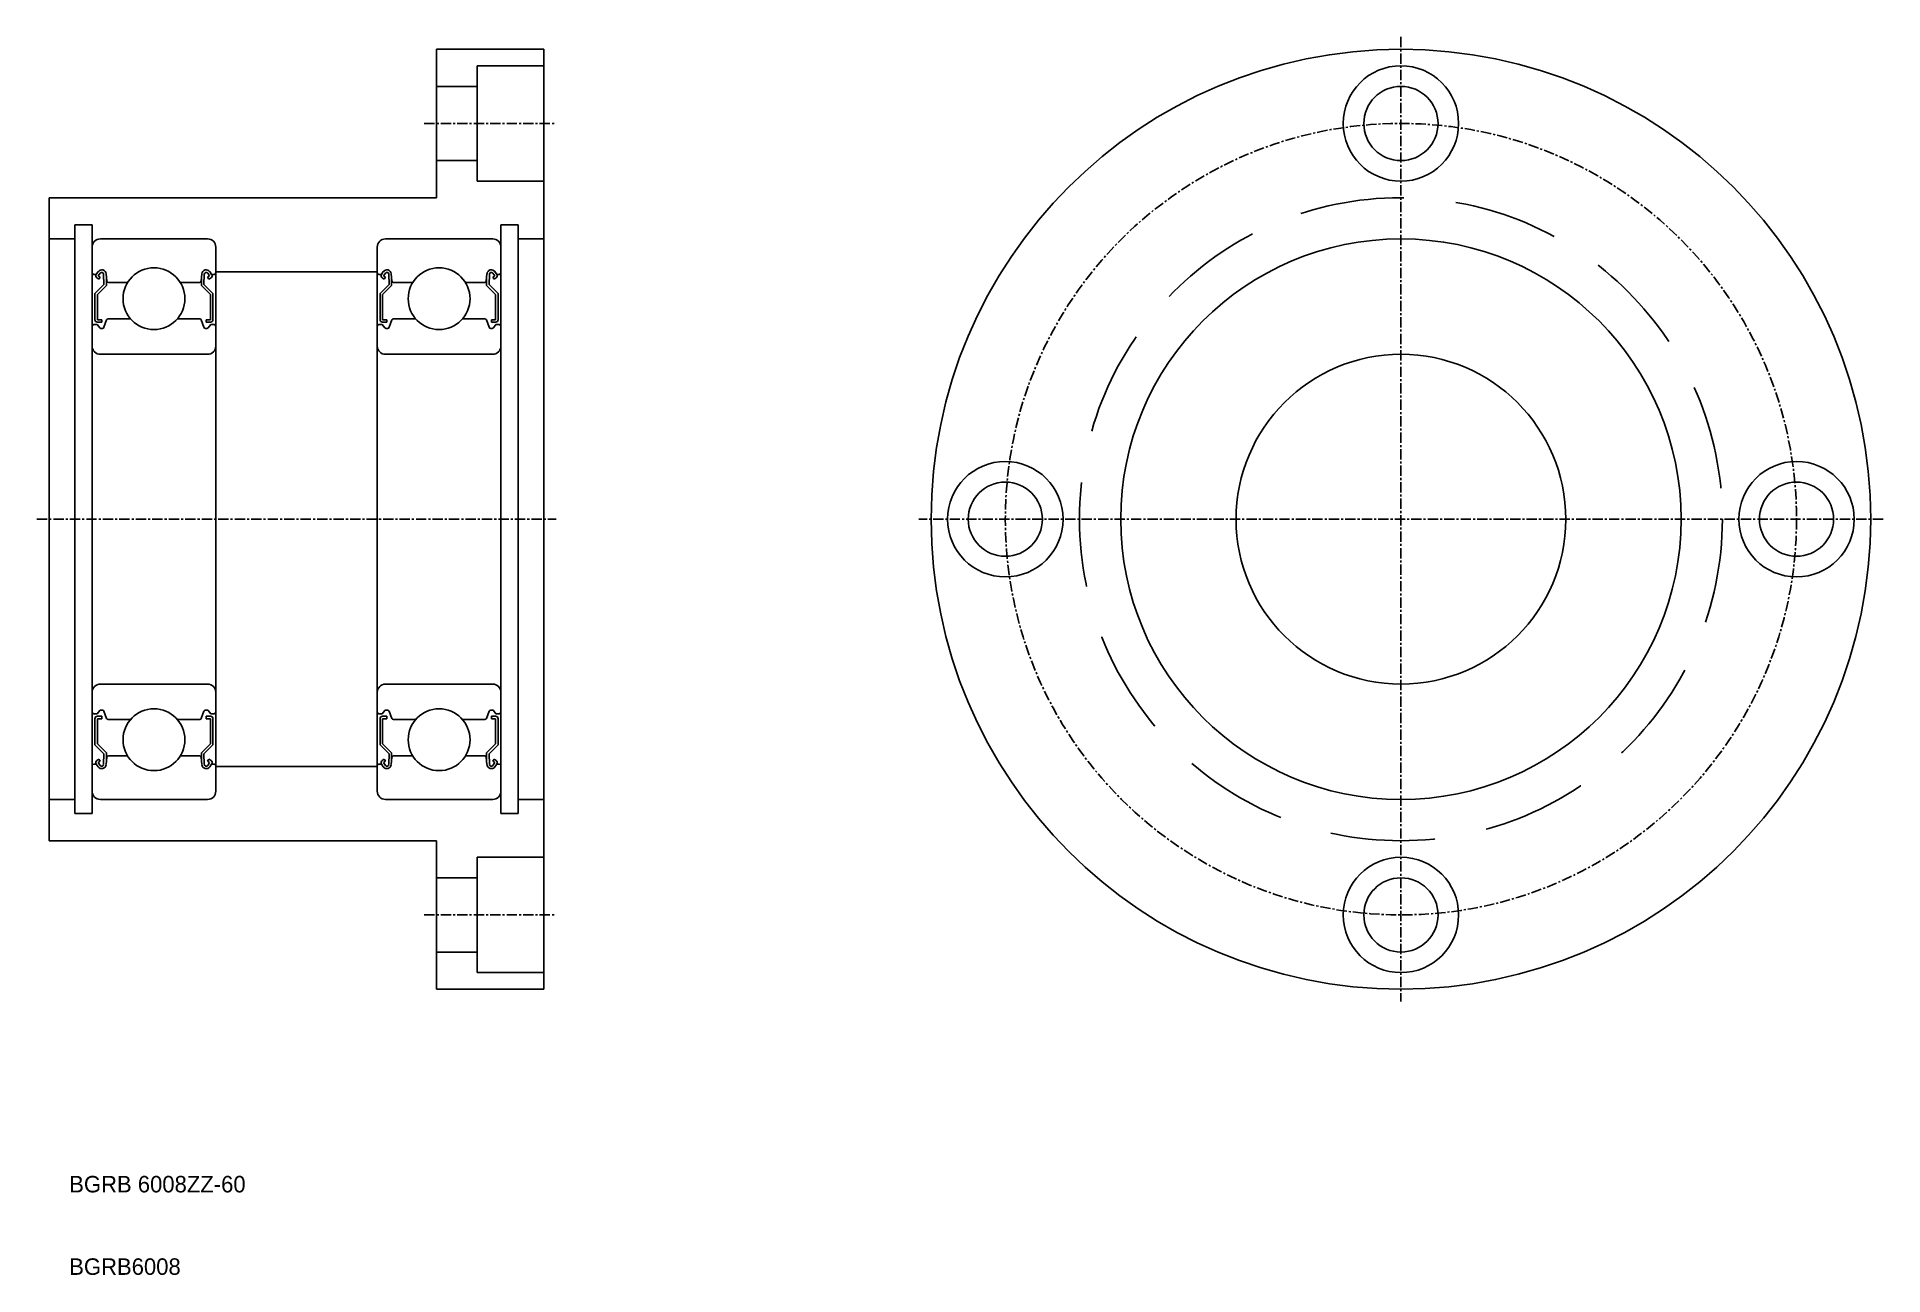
# Model space of a CAD drawing. Extents: x 151 to 375, y 42 to 193.
import ezdxf

# ---------------------------------------------------------------- set-up
doc = ezdxf.new("R2010")
doc.units = 0
doc.linetypes.add('CENTER', pattern=[2, 1.25, -0.25, 0.25, -0.25])
doc.linetypes.add('DASHED', pattern=[19.05, 12.7, -6.35])
doc.layers.get('0').update_dxf_attribs({"linetype": 'CONTINUOUS'})
doc.layers.add('CENTER', color=1, linetype='CENTER')

msp = doc.modelspace()

# ---------------------------------------------------------------- linework, layer by layer
for p, q in [((199.47, 173.08), (199.47, 191.08)), ((199.47, 191.08), (212.47, 191.08)), ((212.47, 191.08), (212.47, 134.08)), ((152.47, 173.08), (199.47, 173.08)), ((152.47, 134.08), (152.47, 173.08)), ((158.67, 168.08), (171.67, 168.08)), ((193.27, 168.08), (206.27, 168.08)), ((157.67, 167.08), (157.67, 101.08)), ((172.67, 167.08), (172.67, 101.08)), ((192.27, 167.08), (192.27, 101.08)), ((207.27, 167.08), (207.27, 101.08)), ((157.87, 163.78), (158.17, 163.78)), ((158.17, 163.78), (158.4, 164.11)), ((158.42, 163.61), (158.65, 163.94)), ((158.66, 163.43), (158.42, 163.61)), ((159.07, 163.81), (159.11, 162.55)), ((159.37, 163.85), (159.44, 162.96)), ((170.98, 163.85), (170.9, 162.96)), ((171.28, 163.81), (171.23, 162.55)), ((171.68, 163.43), (171.93, 163.61)), ((171.93, 163.61), (171.69, 163.94)), ((172.17, 163.78), (171.94, 164.11)), ((172.47, 163.78), (172.17, 163.78)), ((192.47, 163.78), (192.77, 163.78)), ((192.77, 163.78), (193, 164.11)), ((193.02, 163.61), (193.25, 163.94)), ((193.26, 163.43), (193.02, 163.61)), ((193.67, 163.81), (193.71, 162.55)), ((193.97, 163.85), (194.04, 162.96)), ((205.58, 163.85), (205.5, 162.96)), ((205.88, 163.81), (205.83, 162.55)), ((206.28, 163.43), (206.53, 163.61)), ((206.53, 163.61), (206.29, 163.94)), ((206.77, 163.78), (206.54, 164.11)), ((207.07, 163.78), (206.77, 163.78)), ((159.11, 162.55), (158.01, 161.45)), ((158.01, 161.45), (158.01, 158.28)), ((158.49, 163.19), (158.25, 163.36)), ((159.41, 162.43), (158.31, 161.33)), ((158.31, 161.33), (158.31, 158.28)), ((158.49, 163.19), (158.66, 163.43)), ((159.41, 163.3), (159.41, 162.43)), ((159.64, 162.78), (161.97, 162.78)), ((170.7, 162.78), (168.38, 162.78)), ((170.93, 163.3), (170.93, 162.43)), ((170.93, 162.43), (172.03, 161.33)), ((171.23, 162.55), (172.33, 161.45)), ((171.85, 163.19), (171.68, 163.43)), ((171.85, 163.19), (172.1, 163.36)), ((172.03, 161.33), (172.03, 158.28)), ((172.33, 161.45), (172.33, 158.28)), ((193.71, 162.55), (192.61, 161.45)), ((192.61, 161.45), (192.61, 158.28)), ((193.09, 163.19), (192.85, 163.36)), ((194.01, 162.43), (192.91, 161.33)), ((192.91, 161.33), (192.91, 158.28)), ((193.09, 163.19), (193.26, 163.43)), ((194.01, 163.3), (194.01, 162.43)), ((194.24, 162.78), (196.57, 162.78)), ((205.3, 162.78), (202.98, 162.78)), ((205.53, 163.3), (205.53, 162.43)), ((205.53, 162.43), (206.63, 161.33)), ((205.83, 162.55), (206.93, 161.45)), ((206.45, 163.19), (206.28, 163.43)), ((206.45, 163.19), (206.7, 163.36)), ((206.63, 161.33), (206.63, 158.28)), ((206.93, 161.45), (206.93, 158.28)), ((157.87, 157.68), (158.27, 157.68)), ((158.27, 157.68), (158.59, 157.3)), ((158.83, 158.28), (158.31, 158.28)), ((158.31, 157.98), (158.83, 157.98)), ((158.74, 157.23), (158.92, 157.23)), ((158.83, 157.98), (158.83, 158.28)), ((159.11, 157.36), (159.43, 158.25)), ((159.62, 158.38), (162.33, 158.38)), ((170.73, 158.38), (168.01, 158.38)), ((171.24, 157.36), (170.91, 158.25)), ((171.6, 157.23), (171.43, 157.23)), ((171.51, 157.98), (171.51, 158.28)), ((171.51, 158.28), (172.03, 158.28)), ((172.03, 157.98), (171.51, 157.98)), ((172.07, 157.68), (171.75, 157.3)), ((172.47, 157.68), (172.07, 157.68)), ((192.47, 157.68), (192.87, 157.68)), ((192.87, 157.68), (193.19, 157.3)), ((193.43, 158.28), (192.91, 158.28)), ((192.91, 157.98), (193.43, 157.98)), ((193.34, 157.23), (193.52, 157.23)), ((193.43, 157.98), (193.43, 158.28)), ((193.71, 157.36), (194.03, 158.25)), ((194.22, 158.38), (196.93, 158.38)), ((205.33, 158.38), (202.61, 158.38)), ((205.84, 157.36), (205.51, 158.25)), ((206.2, 157.23), (206.03, 157.23)), ((206.11, 157.98), (206.11, 158.28)), ((206.11, 158.28), (206.63, 158.28)), ((206.63, 157.98), (206.11, 157.98)), ((206.67, 157.68), (206.35, 157.3)), ((207.07, 157.68), (206.67, 157.68)), ((158.67, 154.08), (171.67, 154.08)), ((193.27, 154.08), (206.27, 154.08)), ((152.47, 134.08), (152.47, 95.08)), ((212.47, 77.08), (212.47, 134.08)), ((158.67, 114.08), (171.67, 114.08)), ((193.27, 114.08), (206.27, 114.08)), ((157.87, 110.48), (158.27, 110.48)), ((158.01, 106.7), (158.01, 109.88)), ((158.27, 110.48), (158.59, 110.86)), ((158.31, 110.18), (158.83, 110.18)), ((158.31, 106.83), (158.31, 109.88)), ((158.83, 109.88), (158.31, 109.88)), ((158.74, 110.93), (158.92, 110.93)), ((158.83, 110.18), (158.83, 109.88)), ((159.11, 110.8), (159.43, 109.91)), ((159.62, 109.78), (162.33, 109.78)), ((170.73, 109.78), (168.01, 109.78)), ((171.24, 110.8), (170.91, 109.91)), ((171.6, 110.93), (171.43, 110.93)), ((171.51, 110.18), (171.51, 109.88)), ((172.03, 110.18), (171.51, 110.18)), ((171.51, 109.88), (172.03, 109.88)), ((172.07, 110.48), (171.75, 110.86)), ((172.03, 106.83), (172.03, 109.88)), ((172.47, 110.48), (172.07, 110.48)), ((172.33, 106.7), (172.33, 109.88)), ((192.47, 110.48), (192.87, 110.48)), ((192.61, 106.7), (192.61, 109.88)), ((192.87, 110.48), (193.19, 110.86)), ((192.91, 110.18), (193.43, 110.18)), ((192.91, 106.83), (192.91, 109.88)), ((193.43, 109.88), (192.91, 109.88)), ((193.34, 110.93), (193.52, 110.93)), ((193.43, 110.18), (193.43, 109.88)), ((193.71, 110.8), (194.03, 109.91)), ((194.22, 109.78), (196.93, 109.78)), ((205.33, 109.78), (202.61, 109.78)), ((205.84, 110.8), (205.51, 109.91)), ((206.2, 110.93), (206.03, 110.93)), ((206.11, 110.18), (206.11, 109.88)), ((206.63, 110.18), (206.11, 110.18)), ((206.11, 109.88), (206.63, 109.88)), ((206.67, 110.48), (206.35, 110.86)), ((206.63, 106.83), (206.63, 109.88)), ((207.07, 110.48), (206.67, 110.48)), ((206.93, 106.7), (206.93, 109.88)), ((159.11, 105.6), (158.01, 106.7)), ((159.41, 105.73), (158.31, 106.83)), ((159.07, 104.35), (159.11, 105.6)), ((159.41, 104.86), (159.41, 105.73)), ((159.64, 105.38), (161.97, 105.38)), ((170.7, 105.38), (168.38, 105.38)), ((170.93, 105.73), (172.03, 106.83)), ((170.93, 104.86), (170.93, 105.73)), ((171.23, 105.6), (172.33, 106.7)), ((171.28, 104.35), (171.23, 105.6)), ((193.71, 105.6), (192.61, 106.7)), ((194.01, 105.73), (192.91, 106.83)), ((193.67, 104.35), (193.71, 105.6)), ((194.01, 104.86), (194.01, 105.73)), ((194.24, 105.38), (196.57, 105.38)), ((205.3, 105.38), (202.98, 105.38)), ((205.53, 105.73), (206.63, 106.83)), ((205.53, 104.86), (205.53, 105.73)), ((205.83, 105.6), (206.93, 106.7)), ((205.88, 104.35), (205.83, 105.6)), ((157.87, 104.38), (158.17, 104.38)), ((158.17, 104.38), (158.4, 104.05)), ((158.49, 104.97), (158.25, 104.8)), ((158.66, 104.72), (158.42, 104.55)), ((158.42, 104.55), (158.65, 104.22)), ((158.49, 104.97), (158.66, 104.72)), ((159.37, 104.31), (159.44, 105.2)), ((170.98, 104.31), (170.9, 105.2)), ((171.85, 104.97), (171.68, 104.72)), ((171.68, 104.72), (171.93, 104.55)), ((171.93, 104.55), (171.69, 104.22)), ((171.85, 104.97), (172.1, 104.8)), ((172.17, 104.38), (171.94, 104.05)), ((172.47, 104.38), (172.17, 104.38)), ((192.47, 104.38), (192.77, 104.38)), ((192.77, 104.38), (193, 104.05)), ((193.09, 104.97), (192.85, 104.8)), ((193.26, 104.72), (193.02, 104.55)), ((193.02, 104.55), (193.25, 104.22)), ((193.09, 104.97), (193.26, 104.72)), ((193.97, 104.31), (194.04, 105.2)), ((205.58, 104.31), (205.5, 105.2)), ((206.45, 104.97), (206.28, 104.72)), ((206.28, 104.72), (206.53, 104.55)), ((206.53, 104.55), (206.29, 104.22)), ((206.45, 104.97), (206.7, 104.8)), ((206.77, 104.38), (206.54, 104.05)), ((207.07, 104.38), (206.77, 104.38)), ((158.67, 100.08), (171.67, 100.08)), ((193.27, 100.08), (206.27, 100.08)), ((152.47, 95.08), (199.47, 95.08)), ((199.47, 95.08), (199.47, 77.08)), ((199.47, 77.08), (212.47, 77.08))]:
    msp.add_line(p, q)
at = {"color": 3, "linetype": 'DASHED'}
for p, q in [((212.47, 189.08), (204.37, 189.08)), ((204.37, 189.08), (204.37, 182.08)), ((204.37, 186.58), (199.47, 186.58)), ((204.37, 175.08), (204.37, 182.08)), ((204.37, 177.58), (199.47, 177.58)), ((212.47, 175.08), (204.37, 175.08)), ((212.47, 93.08), (204.37, 93.08)), ((204.37, 93.08), (204.37, 86.08)), ((204.37, 90.58), (199.47, 90.58)), ((204.37, 79.08), (204.37, 86.08)), ((204.37, 81.58), (199.47, 81.58)), ((212.47, 79.08), (204.37, 79.08))]:
    msp.add_line(p, q, dxfattribs=at)
at = {"color": 7, "linetype": 'CONTINUOUS'}
for p, q in [((152.47, 168.08), (155.59, 168.08)), ((155.59, 134.08), (155.59, 169.78)), ((155.59, 169.78), (157.67, 169.78)), ((157.67, 169.78), (157.67, 134.08)), ((207.27, 169.78), (207.27, 134.08)), ((209.35, 169.78), (207.27, 169.78)), ((209.35, 134.08), (209.35, 169.78)), ((212.47, 168.08), (209.35, 168.08)), ((172.67, 164.08), (192.27, 164.08)), ((155.59, 134.08), (155.59, 98.38)), ((157.67, 98.38), (157.67, 134.08)), ((207.27, 98.38), (207.27, 134.08)), ((209.35, 134.08), (209.35, 98.38)), ((172.67, 104.08), (192.27, 104.08)), ((152.47, 100.08), (155.59, 100.08)), ((212.47, 100.08), (209.35, 100.08)), ((155.59, 98.38), (157.67, 98.38)), ((209.35, 98.38), (207.27, 98.38))]:
    msp.add_line(p, q, dxfattribs=at)
for centre, radius in [((316.47, 134.08), 57), ((316.47, 182.08), 7), ((316.47, 182.08), 4.5), ((316.47, 134.08), 34), ((316.47, 134.08), 20), ((268.47, 134.08), 7), ((364.47, 134.08), 7), ((268.47, 134.08), 4.5), ((364.47, 134.08), 4.5), ((316.47, 86.08), 7), ((316.47, 86.08), 4.5)]:
    msp.add_circle(centre, radius)
at = {"color": 3, "linetype": 'DASHED'}
msp.add_circle((316.47, 134.08), 39, dxfattribs=at)
at = {"color": 7, "linetype": 'CONTINUOUS'}
for centre in [(165.17, 160.83), (199.77, 160.83), (165.17, 107.33), (199.77, 107.33)]:
    msp.add_circle(centre, 3.75, dxfattribs=at)
for centre, radius, start, end in [((158.67, 167.08), 1, 90, 180), ((171.67, 167.08), 1, 0, 90), ((193.27, 167.08), 1, 90, 180), ((206.27, 167.08), 1, 0, 90), ((157.87, 163.98), 0.2, 180, 270), ((158.42, 163.61), 0.3, 144.9356, 235.0377), ((158.84, 163.8), 0.53, 5.0651, 144.9356), ((158.84, 163.8), 0.23, 2.1311, 144.9356), ((171.51, 163.8), 0.53, 35.0644, 174.9349), ((171.51, 163.8), 0.23, 35.0644, 177.8689), ((171.93, 163.61), 0.3, 304.9623, 35.0644), ((172.47, 163.98), 0.2, 270, 0), ((192.47, 163.98), 0.2, 180, 270), ((193.02, 163.61), 0.3, 144.9356, 235.0377), ((193.44, 163.8), 0.53, 5.0651, 144.9356), ((193.44, 163.8), 0.23, 2.1311, 144.9356), ((206.11, 163.8), 0.53, 35.0644, 174.9349), ((206.11, 163.8), 0.23, 35.0644, 177.8689), ((206.53, 163.61), 0.3, 304.9623, 35.0644), ((207.07, 163.98), 0.2, 270, 0), ((159.64, 162.98), 0.2, 185.0651, 270), ((170.7, 162.98), 0.2, 270, 354.9349), ((194.24, 162.98), 0.2, 185.0651, 270), ((205.3, 162.98), 0.2, 270, 354.9349), ((157.87, 157.48), 0.2, 90, 180), ((158.31, 158.28), 0.3, 180, 270), ((158.74, 157.43), 0.2, 219.9991, 270), ((158.92, 157.43), 0.2, 270, 339.9703), ((159.62, 158.18), 0.2, 90, 159.9703), ((170.73, 158.18), 0.2, 20.0297, 90), ((171.43, 157.43), 0.2, 200.0297, 270), ((171.6, 157.43), 0.2, 270, 320.0009), ((172.03, 158.28), 0.3, 270, 0), ((172.47, 157.48), 0.2, 0, 90), ((192.47, 157.48), 0.2, 90, 180), ((192.91, 158.28), 0.3, 180, 270), ((193.34, 157.43), 0.2, 219.9991, 270), ((193.52, 157.43), 0.2, 270, 339.9703), ((194.22, 158.18), 0.2, 90, 159.9703), ((205.33, 158.18), 0.2, 20.0297, 90), ((206.03, 157.43), 0.2, 200.0297, 270), ((206.2, 157.43), 0.2, 270, 320.0009), ((206.63, 158.28), 0.3, 270, 0), ((207.07, 157.48), 0.2, 0, 90), ((158.67, 155.08), 1, 180, 270), ((171.67, 155.08), 1, 270, 0), ((193.27, 155.08), 1, 180, 270), ((206.27, 155.08), 1, 270, 0), ((158.67, 113.08), 1, 90, 180), ((171.67, 113.08), 1, 0, 90), ((193.27, 113.08), 1, 90, 180), ((206.27, 113.08), 1, 0, 90), ((157.87, 110.68), 0.2, 180, 270), ((158.31, 109.88), 0.3, 90, 180), ((158.74, 110.73), 0.2, 90, 140.0009), ((158.92, 110.73), 0.2, 20.0297, 90), ((159.62, 109.98), 0.2, 200.0297, 270), ((170.73, 109.98), 0.2, 270, 339.9703), ((171.43, 110.73), 0.2, 90, 159.9703), ((171.6, 110.73), 0.2, 39.9991, 90), ((172.03, 109.88), 0.3, 0, 90), ((172.47, 110.68), 0.2, 270, 0), ((192.47, 110.68), 0.2, 180, 270), ((192.91, 109.88), 0.3, 90, 180), ((193.34, 110.73), 0.2, 90, 140.0009), ((193.52, 110.73), 0.2, 20.0297, 90), ((194.22, 109.98), 0.2, 200.0297, 270), ((205.33, 109.98), 0.2, 270, 339.9703), ((206.03, 110.73), 0.2, 90, 159.9703), ((206.2, 110.73), 0.2, 39.9991, 90), ((206.63, 109.88), 0.3, 0, 90), ((207.07, 110.68), 0.2, 270, 0), ((159.64, 105.18), 0.2, 90, 174.9349), ((170.7, 105.18), 0.2, 5.0651, 90), ((194.24, 105.18), 0.2, 90, 174.9349), ((205.3, 105.18), 0.2, 5.0651, 90), ((157.87, 104.18), 0.2, 90, 180), ((158.42, 104.55), 0.3, 124.9623, 215.0644), ((158.84, 104.35), 0.53, 215.0644, 354.9349), ((158.84, 104.35), 0.23, 215.0644, 357.8689), ((171.51, 104.35), 0.53, 185.0651, 324.9356), ((171.51, 104.35), 0.23, 182.1311, 324.9356), ((171.93, 104.55), 0.3, 324.9356, 55.0377), ((172.47, 104.18), 0.2, 0, 90), ((192.47, 104.18), 0.2, 90, 180), ((193.02, 104.55), 0.3, 124.9623, 215.0644), ((193.44, 104.35), 0.53, 215.0644, 354.9349), ((193.44, 104.35), 0.23, 215.0644, 357.8689), ((206.11, 104.35), 0.53, 185.0651, 324.9356), ((206.11, 104.35), 0.23, 182.1311, 324.9356), ((206.53, 104.55), 0.3, 324.9356, 55.0377), ((207.07, 104.18), 0.2, 0, 90), ((158.67, 101.08), 1, 180, 270), ((171.67, 101.08), 1, 270, 0), ((193.27, 101.08), 1, 180, 270), ((206.27, 101.08), 1, 270, 0)]:
    msp.add_arc(centre, radius, start, end)
at = {"layer": 'CENTER'}
for p, q in [((316.47, 192.58), (316.47, 75.58)), ((197.97, 182.08), (213.97, 182.08)), ((150.97, 134.08), (213.97, 134.08)), ((374.97, 134.08), (257.97, 134.08)), ((197.97, 86.08), (213.97, 86.08))]:
    msp.add_line(p, q, dxfattribs=at)
msp.add_circle((316.47, 134.08), 48, dxfattribs=at)

# ---------------------------------------------------------------- texts
for s, p in [('BGRB 6008ZZ-60', (154.89, 52.42)), ('BGRB6008', (154.89, 42.42))]:
    msp.add_text(s, height=2).set_placement(p)

doc.saveas('drawing.dxf')
